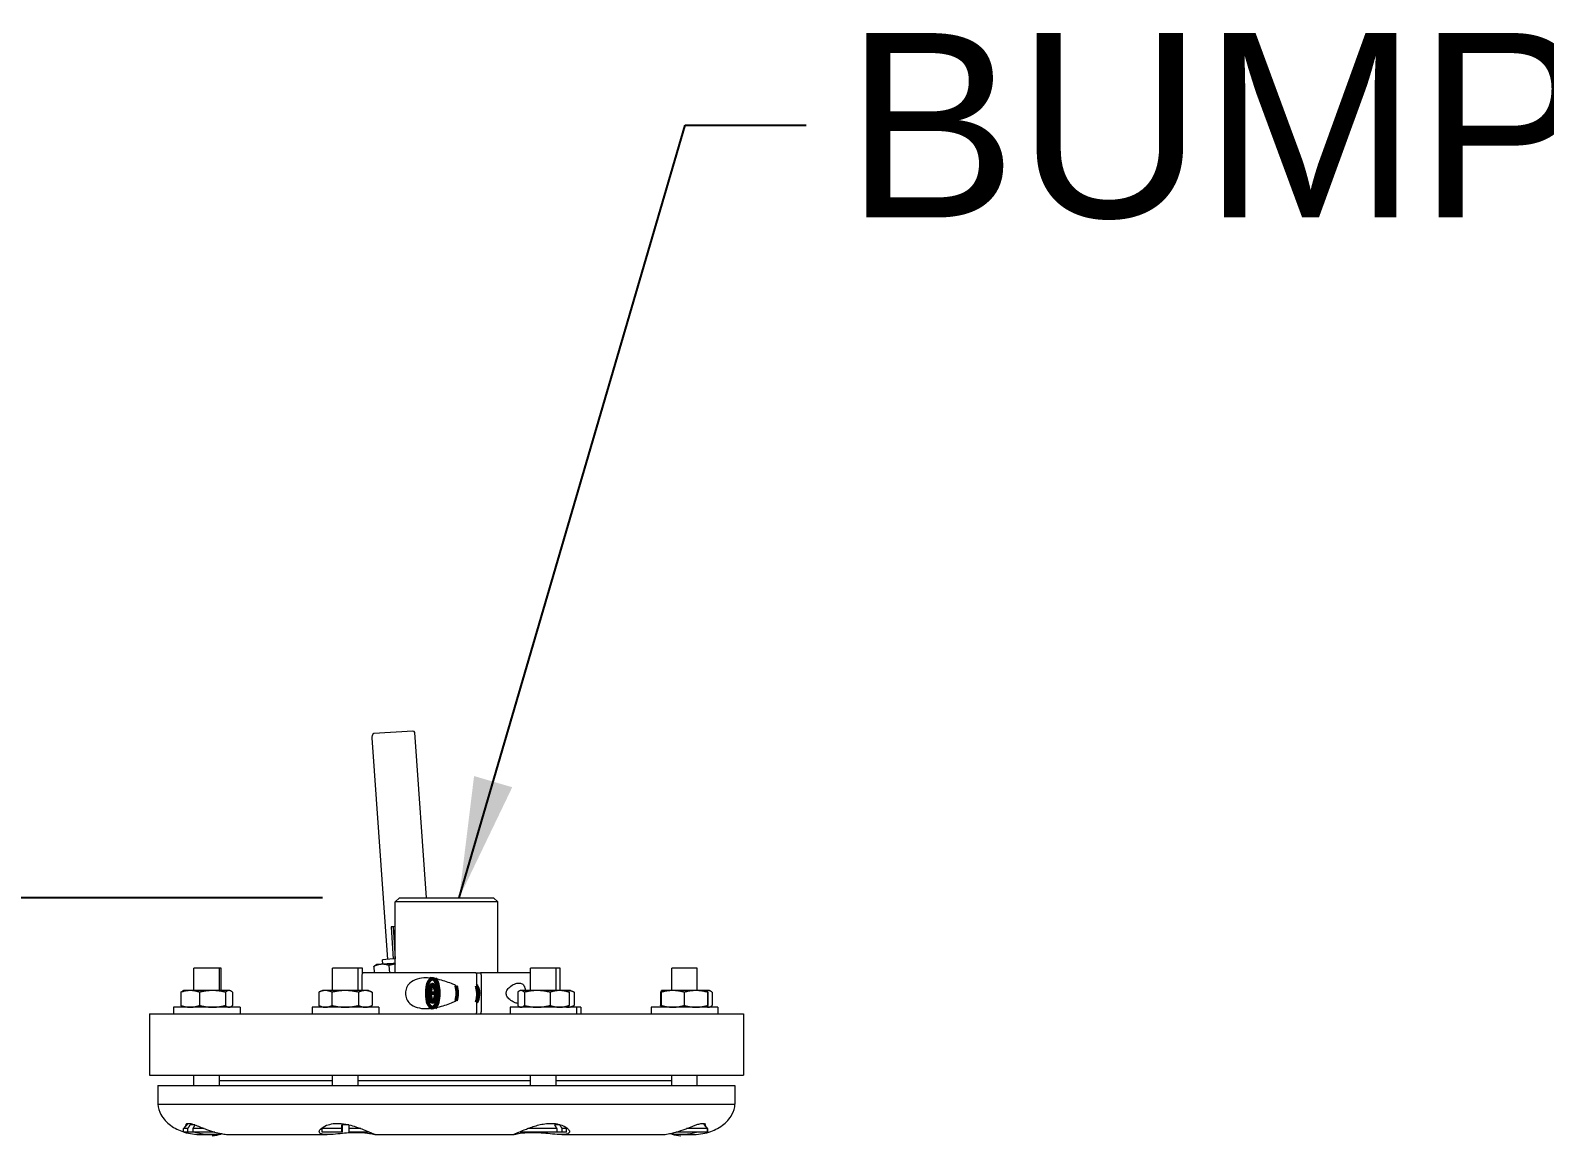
# Model space of a CAD drawing. Header units: inches. Extents: x 19 to 503, y 7 to 322.
# Drawn here: x 385.02 to 403.5, y 148.06 to 161.55 of the extents above; entities that cross this region are included whole.
import ezdxf

# ---------------------------------------------------------------- set-up
doc = ezdxf.new("R2010")
doc.units = ezdxf.units.IN
doc.header["$LTSCALE"] = 15
doc.header["$MEASUREMENT"] = 0
for name, color, linetype, lineweight in [('Dimension (ANSI)', 7, 'Continuous', 25), ('Symbol (ANSI)', 7, 'Continuous', 25), ('Visible (ANSI)', 7, 'Continuous', 50)]:
    doc.layers.add(name, color=color, linetype=linetype, lineweight=lineweight)
doc.styles.add('MEMCOR Medium', font='arial.ttf')
doc.dimstyles.new('Default (ANSI)', dxfattribs={"dimscale": 15, "dimtxt": 0.15, "dimasz": 0.098425, "dimexe": 0.125, "dimexo": 0.0625, "dimgap": 0.031496, "dimtad": 0, "dimtih": 1, "dimtoh": 1, "dimdec": 4, "dimrnd": 1e-08, "dimzin": 3, "dimdsep": 46, "dimlunit": 5, "dimtxsty": 'MEMCOR Medium', "dimcen": 0.09, "dimdle": 0.393701, "dimclrd": 256, "dimclre": 256, "dimclrt": 256, "dimadec": 0, "dimazin": 1, "dimtfac": 0.8, "dimtofl": 0, "dimtmove": 0, "dimatfit": 3, "dimfxl": 1, "dimfrac": 1, "dimtolj": 1, "dimtzin": 4, "dimlwd": -1, "dimlwe": -1, "dimarcsym": 0})
doc.dimstyles.new('Default (ANSI)$7', dxfattribs={"dimscale": 15, "dimtxt": 0.15, "dimasz": 0.098425, "dimexe": 0.125, "dimexo": 0.0625, "dimgap": 0.031496, "dimtad": 0, "dimtih": 1, "dimtoh": 1, "dimdec": 4, "dimrnd": 1e-08, "dimzin": 3, "dimdsep": 46, "dimlunit": 5, "dimtxsty": 'MEMCOR Medium', "dimcen": 0.09, "dimdle": 0.393701, "dimclrd": 256, "dimclre": 256, "dimclrt": 256, "dimadec": 0, "dimazin": 1, "dimtfac": 0.8, "dimtofl": 0, "dimtmove": 0, "dimatfit": 3, "dimfxl": 1, "dimfrac": 1, "dimtolj": 1, "dimtzin": 4, "dimlwd": -1, "dimlwe": -1, "dimarcsym": 0})

# ---------------------------------------------------------------- blocks, each defined once
blk = doc.blocks.new('*D25')
at = {"layer": 'Defpoints', "color": 0, "transparency": 16777216}
for p in [(389.524, 150.965), (322.574, 59.697), (369.936, 59.697)]:
    blk.add_point(p, dxfattribs=at)
at = {"layer": 'Dimension (ANSI)', "transparency": 16777216}
for p, q in [((388.587, 150.965), (320.699, 150.965)), ((322.574, 149.489), (322.574, 120.941)), ((322.574, 61.174), (322.574, 101.819)), ((368.999, 59.697), (320.699, 59.697))]:
    blk.add_line(p, q, dxfattribs=at)
for points in [[(322.328, 149.489), (322.82, 149.489), (322.574, 150.965)], [(322.328, 61.174), (322.82, 61.174), (322.574, 59.697)]]:
    blk.add_solid(points, dxfattribs=at)
at = {"layer": 'Dimension (ANSI)', "transparency": 16777216, "char_height": 2.25, "attachment_point": 5, "style": 'MEMCOR Medium'}
for s, insert in [('\\A1; \\fArial|b0|i0;91{\\H0.8x;\\S1#4;} in', (322.574, 113.675)), ('\\A1;[2318.2 mm]{\\P\\fArial|b0|i0;SHIPPING\\P\\fArial|b0|i0;HEIGHT\\P\\fArial|b0|i0;REF.}', (322.574, 104.114))]:
    blk.add_mtext(s, dxfattribs=dict(at, insert=insert))

msp = doc.modelspace()

# ---------------------------------------------------------------- linework, layer by layer
at = {"layer": 'Visible (ANSI)', "linetype": 'Continuous', "lineweight": 18}
for p, q in [((389.690421, 152.999588), (389.214388, 152.969139)), ((389.382193, 150.212665), (389.190346, 152.916623)), ((389.190526, 152.92121), (389.195074, 152.951411)), ((389.855535, 150.965384), (389.712581, 152.980228)), ((389.524082, 150.965384), (389.474082, 150.915384)), ((389.524082, 150.965384), (390.674082, 150.965384)), ((390.674082, 150.965384), (390.724082, 150.915384)), ((390.724082, 150.915384), (389.474082, 150.915384)), ((389.474082, 150.050385), (389.474082, 150.915384)), ((390.724082, 150.050385), (390.724082, 150.915384)), ((389.447666, 150.611398), (389.423944, 150.609572)), ((389.423944, 150.609572), (389.449072, 150.216991)), ((389.474082, 150.613088), (389.447666, 150.611398)), ((389.447666, 150.611398), (389.472813, 150.218522)), ((387.330066, 150.105384), (387.017566, 150.105384)), ((387.017566, 149.833385), (387.017566, 150.105384)), ((387.330066, 149.833385), (387.330066, 150.105384)), ((387.351139, 150.105384), (387.330066, 150.105384)), ((387.351139, 149.833385), (387.351139, 150.105384)), ((389.022575, 150.105384), (388.710075, 150.105384)), ((388.710075, 149.833385), (388.710075, 150.105384)), ((389.022575, 149.833385), (389.022575, 150.105384)), ((389.073448, 150.105384), (389.022575, 150.105384)), ((389.073448, 150.041173), (389.073448, 150.105384)), ((390.455392, 150.050385), (389.092832, 150.050385)), ((389.212747, 150.128632), (389.217756, 150.050385)), ((389.250183, 150.14987), (389.225661, 150.136466)), ((389.323059, 150.154678), (389.317929, 150.208427)), ((389.396838, 150.140618), (389.402614, 150.050385)), ((390.455392, 150.050385), (390.512557, 150.050385)), ((391.105332, 150.050385), (390.512557, 150.050385)), ((391.437215, 150.105384), (391.124715, 150.105384)), ((391.124715, 149.833385), (391.124715, 150.105384)), ((391.437215, 149.833385), (391.437215, 150.105384)), ((391.488088, 150.105384), (391.437215, 150.105384)), ((391.488088, 149.833385), (391.488088, 150.105384)), ((393.159524, 150.105384), (392.847024, 150.105384)), ((392.847024, 149.833385), (392.847024, 150.105384)), ((393.159524, 149.833385), (393.159524, 150.105384)), ((389.067832, 150.025385), (389.067832, 149.833385)), ((390.464964, 150.025385), (390.464964, 149.575385)), ((390.522129, 150.025385), (390.522129, 149.575385)), ((386.859122, 149.813078), (386.859122, 149.650692)), ((386.892316, 149.833385), (386.881692, 149.828431)), ((386.973036, 149.833385), (386.892316, 149.833385)), ((387.244298, 149.833385), (386.973036, 149.833385)), ((387.086951, 149.813078), (387.086951, 149.650692)), ((387.445078, 149.833385), (387.244298, 149.833385)), ((387.401646, 149.813078), (387.401646, 149.650692)), ((387.455316, 149.833385), (387.445078, 149.833385)), ((387.455316, 149.833385), (387.465941, 149.828431)), ((387.488511, 149.813078), (387.488511, 149.650692)), ((388.541289, 149.813078), (388.541289, 149.650692)), ((388.584825, 149.833385), (388.542894, 149.813832)), ((388.62132, 149.833385), (388.584825, 149.833385)), ((388.863868, 149.833385), (388.62132, 149.833385)), ((388.70135, 149.813078), (388.70135, 149.650692)), ((389.108873, 149.833385), (388.863868, 149.833385)), ((389.026386, 149.813078), (389.026386, 149.650692)), ((389.147825, 149.833385), (389.108873, 149.833385)), ((389.147825, 149.833385), (389.189756, 149.813832)), ((389.191361, 149.813078), (389.191361, 149.650692)), ((390.967739, 149.813078), (390.967739, 149.650692)), ((390.999465, 149.833385), (390.990204, 149.829066)), ((391.008432, 149.833385), (390.999465, 149.833385)), ((391.205738, 149.833385), (391.008432, 149.833385)), ((391.049125, 149.813078), (391.049125, 149.650692)), ((391.478271, 149.833385), (391.205738, 149.833385)), ((391.362351, 149.813078), (391.362351, 149.650692)), ((391.562465, 149.833385), (391.478271, 149.833385)), ((391.562465, 149.833385), (391.571727, 149.829066)), ((391.574387, 149.833385), (391.562465, 149.833385)), ((391.613338, 149.833385), (391.574387, 149.833385)), ((391.594192, 149.813078), (391.594192, 149.650692)), ((391.613338, 149.833385), (391.655269, 149.813832)), ((391.656874, 149.813078), (391.656874, 149.650692)), ((392.709652, 149.813078), (392.709652, 149.650692)), ((392.720367, 149.813078), (392.720367, 149.650692)), ((392.721774, 149.833385), (392.721764, 149.83338)), ((392.860402, 149.833385), (392.721774, 149.833385)), ((393.141892, 149.833385), (392.860402, 149.833385)), ((393.000438, 149.813078), (393.000438, 149.650692)), ((393.284764, 149.833385), (393.141892, 149.833385)), ((393.283345, 149.813078), (393.283345, 149.650692)), ((393.284774, 149.833385), (393.284764, 149.833385)), ((393.284774, 149.833385), (393.284785, 149.83338)), ((393.295609, 149.833385), (393.284774, 149.833385)), ((393.286182, 149.813078), (393.286182, 149.650692)), ((393.305847, 149.833385), (393.295609, 149.833385)), ((393.305847, 149.833385), (393.316471, 149.828431)), ((393.339041, 149.813078), (393.339041, 149.650692)), ((386.474082, 149.550385), (393.724082, 149.550385)), ((386.474082, 149.550385), (386.474082, 148.800385)), ((387.579816, 149.630385), (386.767816, 149.630385)), ((386.767816, 149.630385), (386.767816, 149.550385)), ((386.892316, 149.630385), (386.881692, 149.635339)), ((387.455316, 149.630385), (387.465941, 149.635339)), ((387.579816, 149.630385), (387.579816, 149.550385)), ((389.272325, 149.630385), (388.460325, 149.630385)), ((388.460325, 149.630385), (388.460325, 149.550385)), ((388.584825, 149.630385), (388.542894, 149.649938)), ((389.147825, 149.630385), (389.189756, 149.649938)), ((389.272325, 149.630385), (389.272325, 149.550385)), ((391.686965, 149.630385), (390.874965, 149.630385)), ((390.874965, 149.630385), (390.874965, 149.550385)), ((390.999465, 149.630385), (390.990204, 149.634703)), ((391.562465, 149.630385), (391.571727, 149.634703)), ((391.613338, 149.630385), (391.655269, 149.649938)), ((391.686965, 149.630385), (391.686965, 149.550385)), ((391.737838, 149.630385), (391.686965, 149.630385)), ((391.737838, 149.630385), (391.737838, 149.550385)), ((393.409274, 149.630385), (392.597274, 149.630385)), ((392.597274, 149.630385), (392.597274, 149.550385)), ((392.721774, 149.630385), (392.721764, 149.63039)), ((393.284774, 149.630385), (393.284785, 149.63039)), ((393.305847, 149.630385), (393.316471, 149.635339)), ((393.409274, 149.630385), (393.409274, 149.550385)), ((393.724082, 149.550385), (393.724082, 148.800385)), ((386.474082, 148.800385), (393.724082, 148.800385)), ((387.017566, 148.675384), (387.017566, 148.800385)), ((387.330066, 148.675384), (387.330066, 148.800385)), ((388.710075, 148.675384), (388.710075, 148.800385)), ((389.022575, 148.675384), (389.022575, 148.800385)), ((391.124715, 148.675384), (391.124715, 148.800385)), ((391.437215, 148.675384), (391.437215, 148.800385)), ((392.847024, 148.675384), (392.847024, 148.800385)), ((393.159524, 148.675384), (393.159524, 148.800385)), ((386.579082, 148.675384), (393.619082, 148.675384)), ((386.579082, 148.675384), (386.579082, 148.447187)), ((387.330066, 148.736206), (388.710075, 148.736206)), ((389.022575, 148.736206), (391.124715, 148.736206)), ((391.437215, 148.736206), (392.847024, 148.736206)), ((393.619082, 148.675384), (393.619082, 148.447187)), ((386.579082, 148.447187), (393.619082, 148.447187)), ((386.945028, 148.212939), (386.889816, 148.149425)), ((387.028922, 148.193384), (386.971649, 148.193384)), ((388.90621, 148.193384), (388.822213, 148.193384)), ((391.480662, 148.193384), (391.420749, 148.193384)), ((393.232172, 148.212814), (393.249061, 148.193384)), ((393.249061, 148.193384), (393.24507, 148.193384)), ((386.944043, 148.149425), (386.889816, 148.149425)), ((386.889816, 148.105384), (386.889816, 148.149425)), ((386.944043, 148.105384), (386.889816, 148.105384)), ((386.944043, 148.105384), (386.944043, 148.149425)), ((387.002919, 148.105384), (386.944043, 148.105384)), ((387.002919, 148.149425), (387.002919, 148.105384)), ((387.142651, 148.149425), (387.002919, 148.149425)), ((387.274011, 148.105384), (387.002919, 148.105384)), ((387.103882, 148.075384), (387.219283, 148.075384)), ((387.219283, 148.075384), (387.234092, 148.075384)), ((387.455548, 148.075384), (388.644987, 148.075384)), ((388.601795, 148.171823), (388.582325, 148.149425)), ((388.821875, 148.149425), (388.582325, 148.149425)), ((388.582325, 148.105384), (388.582325, 148.149425)), ((388.821875, 148.105384), (388.582325, 148.105384)), ((388.821875, 148.105384), (388.821875, 148.149425)), ((388.826778, 148.105384), (388.821875, 148.105384)), ((388.826778, 148.149425), (388.826778, 148.105384)), ((388.905872, 148.149425), (388.905872, 148.105384)), ((389.053135, 148.149425), (388.905872, 148.149425)), ((389.150325, 148.105384), (388.905872, 148.105384)), ((389.150325, 148.105384), (389.150325, 148.110784)), ((389.225549, 148.075384), (390.92248, 148.075384)), ((390.996965, 148.105384), (390.996965, 148.112003)), ((391.447878, 148.105384), (390.996965, 148.105384)), ((391.447878, 148.149425), (391.090154, 148.149425)), ((391.447878, 148.105384), (391.447878, 148.149425)), ((391.507791, 148.105384), (391.447878, 148.105384)), ((391.507254, 148.075384), (392.717637, 148.075384)), ((391.507791, 148.149425), (391.507791, 148.105384)), ((391.564965, 148.149425), (391.507791, 148.149425)), ((391.564965, 148.105384), (391.507791, 148.105384)), ((391.546992, 148.170101), (391.564965, 148.149425)), ((391.564965, 148.105384), (391.564965, 148.149425)), ((393.283774, 148.105384), (392.897511, 148.105384)), ((392.964071, 148.075384), (393.094282, 148.075384)), ((393.283774, 148.149425), (393.029281, 148.149425)), ((393.283774, 148.105384), (393.283774, 148.149425)), ((393.284507, 148.105384), (393.283774, 148.105384)), ((393.284507, 148.149425), (393.284507, 148.105384))]:
    msp.add_line(p, q, dxfattribs=at)
at = {"layer": 'Visible (ANSI)'}
for p, q in [((389.897333, 149.961942), (389.904987, 149.971043)), ((389.966896, 149.800385), (389.884042, 149.800385)), ((389.897333, 149.638828), (389.904987, 149.629726))]:
    msp.add_line(p, q, dxfattribs=at)
at = {"layer": 'Visible (ANSI)', "linetype": 'Continuous', "lineweight": 18}
for centre, radius, start, end in [((389.691753, 152.978751), 0.02088, 4.0583682, 93.6598701), ((389.211173, 152.918101), 0.02088, 171.4359098, 184.0583682), ((389.215721, 152.948302), 0.02088, 93.6598701, 171.4359098), ((389.092832, 150.025385), 0.025, 90, 180), ((391.105332, 150.025385), 0.025, 39.1630349, 90), ((386.867594, 148.462384), 0.288913, 183.0153263, 209.3417204), ((393.330569, 148.462384), 0.288913, 330.6582796, 356.9846737), ((386.981215, 148.526254), 0.419254, 209.3417204, 233.6149039), ((393.216948, 148.526254), 0.419254, 306.3850961, 330.6582796), ((387.055406, 148.626939), 0.544322, 233.6149039, 252.289212), ((387.103882, 148.785762), 0.710378, 253.2893255, 270), ((387.215457, 148.480071), 0.418848, 273.528454, 289.10183), ((392.982706, 148.480071), 0.418848, 252.011788, 266.471546), ((393.094282, 148.785762), 0.710378, 270, 286.9731481), ((393.142757, 148.626939), 0.544322, 286.9731481, 306.3850961)]:
    msp.add_arc(centre, radius, start, end, dxfattribs=at)
for centre, major_axis, ratio, start_param, end_param in [((389.739182, 150.18117), (-0.488999, -0.0313), 0.00055745, 5.811414129, 6.281989851), ((389.739182, 150.18117), (0.488999, 0.0313), 0.00055745, 2.143728119, 2.669822003), ((389.735725, 150.235169), (-0.417797, -0.026742), 0.00055745, 5.38908261, 6.283202727), ((390.444574, 149.800385), (0, -0.125), 0.382683432, 0.440344306, 2.701248348)]:
    msp.add_ellipse(centre, major_axis=major_axis, ratio=ratio, start_param=start_param, end_param=end_param, dxfattribs=at)
at = {"layer": 'Visible (ANSI)'}
msp.add_ellipse((389.925469, 149.800385), major_axis=(0, 0.1775), ratio=0.382683432, dxfattribs=at)
for centre, major_axis, start_param, end_param in [((389.925469, 149.800385), (0, -0.108253), 3.665191429, 4.71238898), ((389.925469, 149.800385), (0, 0.108253), 5.759586532, 6.806784083), ((389.934708, 149.800385), (0, 0.1875), 0.220819982, 0.427078586), ((389.925469, 149.800385), (0, 0.108253), 4.71238898, 5.759586532), ((389.934708, 149.800385), (0, 0.1875), 3.477898399, 5.946879562), ((390.156439, 149.800385), (0, -0.1875), 1.066072649, 2.075520005), ((389.925469, 149.800385), (0, -0.108253), 4.71238898, 5.759586532), ((389.925469, 149.800385), (0, -0.108253), 5.759586532, 6.806784083), ((389.925469, 149.800385), (0, 0.108253), 3.665191429, 4.71238898), ((389.934708, 149.800385), (0, -0.1875), 5.856106721, 6.062365325)]:
    msp.add_ellipse(centre, major_axis=major_axis, ratio=0.382683432, start_param=start_param, end_param=end_param, dxfattribs=at)
at = {"layer": 'Visible (ANSI)', "linetype": 'Continuous', "lineweight": 18}
for points, weights in [([(389.30359, 150.153413), (389.259389, 150.150535), (389.212747, 150.128632)], [1, 1.0562990584, 1.07162109099]), ([(389.212747, 150.128632), (389.219274, 150.132974), (389.225661, 150.136466)], [1.07162109099, 1.06838794082, 1.06333022529]), ([(389.396838, 150.140618), (389.347792, 150.15629), (389.30359, 150.153413)], [1.07162109099, 1.0562990584, 1]), ([(389.474082, 150.157587), (389.436331, 150.150683), (389.396838, 150.140618)], [1.05264137071, 1.06545229951, 1.07162109099]), ([(386.973036, 149.833385), (386.920169, 149.833385), (386.859122, 149.813078)], [1, 1.0379548493, 1]), ([(386.859122, 149.813078), (386.871009, 149.823449), (386.881692, 149.828431)], [1, 1.01903065952, 1.01897727532]), ([(387.086951, 149.813078), (387.025904, 149.833385), (386.973036, 149.833385)], [1, 1.0379548493, 1]), ([(387.244298, 149.833385), (387.171273, 149.833385), (387.086951, 149.813078)], [1, 1.0379548493, 1]), ([(387.401646, 149.813078), (387.317324, 149.833385), (387.244298, 149.833385)], [1, 1.0379548493, 1]), ([(387.445078, 149.833385), (387.424921, 149.833385), (387.401646, 149.813078)], [1, 1.0379548493, 1]), ([(387.488511, 149.813078), (387.465236, 149.833385), (387.445078, 149.833385)], [1, 1.0379548493, 1]), ([(388.62132, 149.833385), (388.584177, 149.833385), (388.541289, 149.813078)], [1, 1.0379548493, 1]), ([(388.70135, 149.813078), (388.658462, 149.833385), (388.62132, 149.833385)], [1, 1.0379548493, 1]), ([(388.863868, 149.833385), (388.788443, 149.833385), (388.70135, 149.813078)], [1, 1.0379548493, 1]), ([(389.026386, 149.813078), (388.939293, 149.833385), (388.863868, 149.833385)], [1, 1.0379548493, 1]), ([(389.108873, 149.833385), (389.070591, 149.833385), (389.026386, 149.813078)], [1, 1.0379548493, 1]), ([(389.191361, 149.813078), (389.147156, 149.833385), (389.108873, 149.833385)], [1, 1.0379548493, 1]), ([(389.189756, 149.813832), (389.190556, 149.813459), (389.191361, 149.813078)], [1.00134783282, 1.00068632708, 1]), ([(391.008432, 149.833385), (390.989546, 149.833385), (390.967739, 149.813078)], [1, 1.0379548493, 1]), ([(391.049125, 149.813078), (391.027317, 149.833385), (391.008432, 149.833385)], [1, 1.0379548493, 1]), ([(391.205738, 149.833385), (391.133053, 149.833385), (391.049125, 149.813078)], [1, 1.0379548493, 1]), ([(391.362351, 149.813078), (391.278422, 149.833385), (391.205738, 149.833385)], [1, 1.0379548493, 1]), ([(391.478271, 149.833385), (391.424472, 149.833385), (391.362351, 149.813078)], [1, 1.0379548493, 1]), ([(391.594192, 149.813078), (391.53207, 149.833385), (391.478271, 149.833385)], [1, 1.0379548493, 1]), ([(391.574387, 149.833385), (391.568857, 149.833385), (391.56331, 149.832991)], [1, 1.00531032451, 1.00913469679]), ([(391.571727, 149.829066), (391.582334, 149.82412), (391.594192, 149.813078)], [1.01888705873, 1.02028697131, 1]), ([(391.656874, 149.813078), (391.612669, 149.833385), (391.574387, 149.833385)], [1, 1.0379548493, 1]), ([(391.655269, 149.813832), (391.65607, 149.813459), (391.656874, 149.813078)], [1.00134783282, 1.00068632708, 1]), ([(392.709652, 149.813078), (392.715353, 149.818052), (392.720729, 149.821758)], [1, 1.0090383393, 1.01377200719]), ([(392.720502, 149.816555), (392.71514, 149.814903), (392.709652, 149.813078)], [1.00602302446, 1.00329810217, 1]), ([(392.720367, 149.813078), (392.721115, 149.833077), (392.721764, 149.83338)], [1, 1.03735902917, 1.00117293374]), ([(392.860402, 149.833385), (392.795412, 149.833385), (392.720367, 149.813078)], [1, 1.0379548493, 1]), ([(393.000438, 149.813078), (392.925393, 149.833385), (392.860402, 149.833385)], [1, 1.0379548493, 1]), ([(393.141892, 149.833385), (393.076243, 149.833385), (393.000438, 149.813078)], [1, 1.0379548493, 1]), ([(393.283345, 149.813078), (393.207541, 149.833385), (393.141892, 149.833385)], [1, 1.0379548493, 1]), ([(393.284764, 149.833385), (393.284105, 149.833385), (393.283345, 149.813078)], [1, 1.0379548493, 1]), ([(393.286182, 149.813078), (393.285422, 149.833385), (393.284764, 149.833385)], [1, 1.0379548493, 1]), ([(393.295609, 149.833385), (393.290383, 149.833385), (393.285107, 149.832112)], [1, 1.00957055719, 1.01431456038]), ([(393.339041, 149.813078), (393.315766, 149.833385), (393.295609, 149.833385)], [1, 1.0379548493, 1]), ([(386.859122, 149.650692), (386.920169, 149.630385), (386.973036, 149.630385)], [1, 1.0379548493, 1]), ([(386.881692, 149.635339), (386.871009, 149.640321), (386.859122, 149.650692)], [1.01897727532, 1.01903065952, 1]), ([(386.973036, 149.630385), (387.025904, 149.630385), (387.086951, 149.650692)], [1, 1.0379548493, 1]), ([(387.086951, 149.650692), (387.171273, 149.630385), (387.244298, 149.630385)], [1, 1.0379548493, 1]), ([(387.244298, 149.630385), (387.317324, 149.630385), (387.401646, 149.650692)], [1, 1.0379548493, 1]), ([(387.401646, 149.650692), (387.424921, 149.630385), (387.445078, 149.630385)], [1, 1.0379548493, 1]), ([(387.445078, 149.630385), (387.465236, 149.630385), (387.488511, 149.650692)], [1, 1.0379548493, 1]), ([(388.541289, 149.650692), (388.584177, 149.630385), (388.62132, 149.630385)], [1, 1.0379548493, 1]), ([(388.62132, 149.630385), (388.658462, 149.630385), (388.70135, 149.650692)], [1, 1.0379548493, 1]), ([(388.70135, 149.650692), (388.788443, 149.630385), (388.863868, 149.630385)], [1, 1.0379548493, 1]), ([(388.863868, 149.630385), (388.939293, 149.630385), (389.026386, 149.650692)], [1, 1.0379548493, 1]), ([(389.026386, 149.650692), (389.070591, 149.630385), (389.108873, 149.630385)], [1, 1.0379548493, 1]), ([(389.108873, 149.630385), (389.147156, 149.630385), (389.191361, 149.650692)], [1, 1.0379548493, 1]), ([(389.191361, 149.650692), (389.190556, 149.650311), (389.189756, 149.649938)], [1, 1.00068632708, 1.00134783282]), ([(390.967739, 149.650692), (390.989546, 149.630385), (391.008432, 149.630385)], [1, 1.0379548493, 1]), ([(391.008432, 149.630385), (391.027317, 149.630385), (391.049125, 149.650692)], [1, 1.0379548493, 1]), ([(391.049125, 149.650692), (391.133053, 149.630385), (391.205738, 149.630385)], [1, 1.0379548493, 1]), ([(391.205738, 149.630385), (391.278422, 149.630385), (391.362351, 149.650692)], [1, 1.0379548493, 1]), ([(391.362351, 149.650692), (391.424472, 149.630385), (391.478271, 149.630385)], [1, 1.0379548493, 1]), ([(391.478271, 149.630385), (391.53207, 149.630385), (391.594192, 149.650692)], [1, 1.0379548493, 1]), ([(391.56331, 149.630779), (391.568857, 149.630385), (391.574387, 149.630385)], [1.00913469679, 1.00531032451, 1]), ([(391.594192, 149.650692), (391.582334, 149.63965), (391.571727, 149.634703)], [1, 1.02028697131, 1.01888705873]), ([(391.574387, 149.630385), (391.612669, 149.630385), (391.656874, 149.650692)], [1, 1.0379548493, 1]), ([(391.656874, 149.650692), (391.65607, 149.650311), (391.655269, 149.649938)], [1, 1.00068632708, 1.00134783282]), ([(392.720729, 149.642012), (392.715353, 149.645717), (392.709652, 149.650692)], [1.01377200719, 1.0090383393, 1]), ([(392.709652, 149.650692), (392.71514, 149.648866), (392.720502, 149.647214)], [1, 1.00329810217, 1.00602302446]), ([(392.721764, 149.63039), (392.721115, 149.630692), (392.720367, 149.650692)], [1.00117293374, 1.03735902917, 1]), ([(392.720367, 149.650692), (392.795412, 149.630385), (392.860402, 149.630385)], [1, 1.0379548493, 1]), ([(392.860402, 149.630385), (392.925393, 149.630385), (393.000438, 149.650692)], [1, 1.0379548493, 1]), ([(393.000438, 149.650692), (393.076243, 149.630385), (393.141892, 149.630385)], [1, 1.0379548493, 1]), ([(393.141892, 149.630385), (393.207541, 149.630385), (393.283345, 149.650692)], [1, 1.0379548493, 1]), ([(393.283345, 149.650692), (393.284105, 149.630385), (393.284764, 149.630385)], [1, 1.0379548493, 1]), ([(393.284764, 149.630385), (393.285422, 149.630385), (393.286182, 149.650692)], [1, 1.0379548493, 1]), ([(393.285107, 149.631658), (393.290383, 149.630385), (393.295609, 149.630385)], [1.01431456038, 1.00957055719, 1]), ([(393.295609, 149.630385), (393.315766, 149.630385), (393.339041, 149.650692)], [1, 1.0379548493, 1]), ([(386.944043, 148.149425), (386.958842, 148.173031), (386.971649, 148.193384)], [1, 1.00267954782, 1]), ([(387.030227, 148.19291), (387.017547, 148.172758), (387.002919, 148.149425)], [1.00006147459, 1.00264844961, 1]), ([(388.821875, 148.149425), (388.822056, 148.173031), (388.822213, 148.193384)], [1, 1.00267954782, 1]), ([(388.82644, 148.193384), (388.826596, 148.173031), (388.826778, 148.149425)], [1, 1.00267954782, 1]), ([(388.90621, 148.193384), (388.906053, 148.173031), (388.905872, 148.149425)], [1, 1.00267954782, 1]), ([(391.447878, 148.149425), (391.433335, 148.173031), (391.420749, 148.193384)], [1, 1.00267954782, 1]), ([(391.480662, 148.193384), (391.493248, 148.173031), (391.507791, 148.149425)], [1, 1.00267954782, 1]), ([(393.283774, 148.149425), (393.263026, 148.173031), (393.24507, 148.193384)], [1, 1.00267954782, 1]), ([(393.245803, 148.193384), (393.263759, 148.173031), (393.284507, 148.149425)], [1, 1.00267954782, 1])]:
    msp.add_rational_spline(points, weights, degree=2, dxfattribs=at)
for points, knots in [([(390.455392, 150.050385), (390.456574, 150.050385), (390.457964, 150.049662), (390.460147, 150.0473), (390.461326, 150.045243), (390.462996, 150.040879), (390.463783, 150.037801), (390.464687, 150.0321), (390.464964, 150.02847), (390.464964, 150.025385)], [-0.09406290579, -0.09406290579, -0.09406290579, -0.09406290579, -0.07053808378, -0.07053808378, -0.04701910848, -0.04701910848, -0.02350684953, -0.02350684953, 0, 0, 0, 0]), ([(390.522129, 150.025385), (390.522129, 150.02847), (390.521852, 150.0321), (390.520948, 150.037801), (390.520161, 150.040879), (390.518491, 150.045243), (390.517312, 150.0473), (390.515129, 150.049662), (390.513739, 150.050385), (390.512557, 150.050385)], [0, 0, 0, 0, 0.02350684953, 0.02350684953, 0.04701910848, 0.04701910848, 0.07053808378, 0.07053808378, 0.09406290579, 0.09406290579, 0.09406290579, 0.09406290579]), ([(390.219245, 149.891053), (390.205279, 149.897994), (390.19131, 149.904372), (390.128364, 149.931566), (390.072167, 149.951061), (389.958435, 149.979321), (389.900853, 149.987885), (389.813462, 149.987885), (389.776118, 149.984077), (389.707241, 149.963608), (389.6757, 149.946888), (389.635611, 149.908804), (389.621498, 149.889789), (389.602512, 149.84696), (389.597622, 149.823136), (389.597622, 149.777633), (389.602512, 149.75381), (389.621498, 149.71098), (389.635611, 149.691965), (389.6757, 149.653882), (389.707241, 149.637161), (389.776118, 149.616693), (389.813462, 149.612885), (389.900853, 149.612885), (389.958435, 149.621448), (390.072167, 149.649708), (390.128364, 149.669204), (390.19131, 149.696398), (390.205279, 149.702776), (390.219245, 149.709716)], [-4.007818025, -4.007818025, -4.007818025, -4.007818025, -3.897581578, -3.897581578, -3.484023367, -3.484023367, -3.070465157, -3.070465157, -2.797479847, -2.797479847, -2.524494538, -2.524494538, -2.351127951, -2.351127951, -2.177761365, -2.177761365, -2.004394778, -2.004394778, -1.831028192, -1.831028192, -1.558042883, -1.558042883, -1.285057573, -1.285057573, -0.871499362, -0.871499362, -0.457941152, -0.457941152, -0.347704705, -0.347704705, -0.347704705, -0.347704705]), ([(390.967726, 149.676673), (390.95559, 149.678534), (390.942485, 149.682394), (390.909386, 149.6965), (390.888976, 149.708673), (390.858852, 149.734579), (390.845001, 149.7491), (390.833993, 149.770605), (390.83166, 149.776214), (390.828444, 149.788127), (390.827593, 149.794448), (390.827593, 149.800385), (390.827593, 149.806322), (390.828444, 149.812642), (390.83166, 149.824556), (390.833993, 149.830165), (390.845001, 149.85167), (390.858852, 149.86619), (390.888976, 149.892096), (390.909386, 149.90427), (390.948665, 149.921009), (390.967552, 149.925385), (390.983772, 149.925385)], [-0.6537031, -0.6537031, -0.6537031, -0.6537031, -0.488866219, -0.488866219, -0.248335279, -0.248335279, -0.090481263, -0.090481263, -0.045240631, -0.045240631, 0, 0, 0, 0.045240631, 0.045240631, 0.090481263, 0.090481263, 0.248335279, 0.248335279, 0.488866219, 0.488866219, 0.72939716, 0.72939716, 0.72939716, 0.72939716]), ([(390.983772, 149.925385), (390.996506, 149.925385), (391.009536, 149.922658), (391.032396, 149.90866), (391.042252, 149.897393), (391.05423, 149.872003), (391.058289, 149.859576), (391.06176, 149.841558), (391.062413, 149.837507), (391.062962, 149.833375)], [-1.9483176361, -1.9483176361, -1.9483176361, -1.9483176361, -1.7594745373, -1.7594745373, -1.5706314385, -1.5706314385, -1.4547444182, -1.4547444182, -1.4225204018, -1.4225204018, -1.4225204018, -1.4225204018]), ([(390.464964, 149.575385), (390.464964, 149.5723), (390.464687, 149.568669), (390.463783, 149.562969), (390.462996, 149.55989), (390.461326, 149.555527), (390.460147, 149.553469), (390.457964, 149.551107), (390.456574, 149.550385), (390.455392, 149.550385)], [-0.37625350238, -0.37625350238, -0.37625350238, -0.37625350238, -0.35274665284, -0.35274665284, -0.32923439389, -0.32923439389, -0.3057154186, -0.3057154186, -0.28219059658, -0.28219059658, -0.28219059658, -0.28219059658]), ([(390.512557, 149.550385), (390.513739, 149.550385), (390.515129, 149.551107), (390.517312, 149.553469), (390.518491, 149.555527), (390.520161, 149.55989), (390.520948, 149.562969), (390.521852, 149.568669), (390.522129, 149.5723), (390.522129, 149.575385)], [0.28219059658, 0.28219059658, 0.28219059658, 0.28219059658, 0.3057154186, 0.3057154186, 0.32923439389, 0.32923439389, 0.35274665284, 0.35274665284, 0.37625350238, 0.37625350238, 0.37625350238, 0.37625350238]), ([(386.920901, 148.188734), (386.920019, 148.194881), (386.921256, 148.200248), (386.928481, 148.209164), (386.935229, 148.212169), (386.953672, 148.213619), (386.964844, 148.212339), (386.995976, 148.205105), (387.017339, 148.197779), (387.041544, 148.188734)], [-0.8535301079, -0.8535301079, -0.8535301079, -0.8535301079, -0.6739316263, -0.6739316263, -0.4624536577, -0.4624536577, -0.2648034271, -0.2648034271, -0.0002117128, -0.0002117128, -0.0002117128, -0.0002117128]), ([(388.636938, 148.188734), (388.65977, 148.197804), (388.686323, 148.205145), (388.745933, 148.213525), (388.77842, 148.21426), (388.852434, 148.207868), (388.893302, 148.199551), (388.933387, 148.188734)], [-0.8534072618, -0.8534072618, -0.8534072618, -0.8534072618, -0.5884840509, -0.5884840509, -0.3164411296, -0.3164411296, 0, 0, 0, 0]), ([(391.209478, 148.188734), (391.232247, 148.194881), (391.255325, 148.200248), (391.305461, 148.209164), (391.332283, 148.212169), (391.382878, 148.213619), (391.406274, 148.212339), (391.458035, 148.205105), (391.484883, 148.197779), (391.508078, 148.188734)], [-0.8535301079, -0.8535301079, -0.8535301079, -0.8535301079, -0.6739316263, -0.6739316263, -0.4624536577, -0.4624536577, -0.2648034271, -0.2648034271, -0.0002117128, -0.0002117128, -0.0002117128, -0.0002117128]), ([(393.131563, 148.188734), (393.148287, 148.194881), (393.163731, 148.200248), (393.194074, 148.209164), (393.208269, 148.212169), (393.231004, 148.213619), (393.239646, 148.212339), (393.254234, 148.205105), (393.258112, 148.197779), (393.257399, 148.188734)], [-0.8535301079, -0.8535301079, -0.8535301079, -0.8535301079, -0.6739316263, -0.6739316263, -0.4624536577, -0.4624536577, -0.2648034271, -0.2648034271, -0.0002117128, -0.0002117128, -0.0002117128, -0.0002117128]), ([(387.219283, 148.075384), (387.212611, 148.075384), (387.205895, 148.075465), (387.167481, 148.076435), (387.136329, 148.079209), (387.075813, 148.089345), (387.047914, 148.09667), (387.023629, 148.105385)], [-0.5544741269, -0.5544741269, -0.5544741269, -0.5544741269, -0.5029201571, -0.5029201571, -0.2611375595, -0.2611375595, -0.0091248321, -0.0091248321, -0.0091248321, -0.0091248321]), ([(387.041544, 148.188734), (387.061388, 148.181319), (387.083135, 148.172653), (387.126401, 148.155644), (387.147701, 148.147359), (387.201984, 148.127421), (387.236122, 148.115869), (387.270588, 148.106327)], [-0.6769256708, -0.6769256708, -0.6769256708, -0.6769256708, -0.4606748166, -0.4606748166, -0.2728986872, -0.2728986872, -0.0000638683, -0.0000638683, -0.0000638683, -0.0000638683]), ([(387.360691, 148.085264), (387.341011, 148.08287), (387.320146, 148.080573), (387.273191, 148.076744), (387.246605, 148.075384), (387.219283, 148.075384)], [-0.9471784362, -0.9471784362, -0.9471784362, -0.9471784362, -0.765579916, -0.765579916, -0.5544741269, -0.5544741269, -0.5544741269, -0.5544741269]), ([(387.234092, 148.075384), (387.247515, 148.075384), (387.260854, 148.075711), (387.298828, 148.077397), (387.322539, 148.079382), (387.344807, 148.081693)], [-2.352656407, -2.352656407, -2.352656407, -2.352656407, -2.2552571829, -2.2552571829, -2.0719108359, -2.0719108359, -2.0719108359, -2.0719108359]), ([(387.270588, 148.106327), (387.296658, 148.09911), (387.322582, 148.092775), (387.371633, 148.082968), (387.394225, 148.07953), (387.429884, 148.076046), (387.443517, 148.075384), (387.455548, 148.075384)], [-2.8715444606, -2.8715444606, -2.8715444606, -2.8715444606, -2.678099034, -2.678099034, -2.4912401766, -2.4912401766, -2.352656407, -2.352656407, -2.352656407, -2.352656407]), ([(388.547909, 148.106327), (388.54531, 148.116863), (388.551416, 148.129851), (388.579235, 148.15921), (388.60456, 148.175873), (388.636938, 148.188734)], [-0.6791885463, -0.6791885463, -0.6791885463, -0.6791885463, -0.3762374464, -0.3762374464, 0, 0, 0, 0]), ([(388.644987, 148.075384), (388.639643, 148.075384), (388.634449, 148.075466), (388.605984, 148.076441), (388.58707, 148.079215), (388.558396, 148.089532), (388.550161, 148.097198), (388.547909, 148.106327)], [-0.5543775652, -0.5543775652, -0.5543775652, -0.5543775652, -0.5025520758, -0.5025520758, -0.2610341553, -0.2610341553, 0, 0, 0, 0]), ([(389.225549, 148.075384), (389.222816, 148.075384), (389.216497, 148.076523), (389.191501, 148.081259), (389.167297, 148.086005), (389.114908, 148.092973), (389.090857, 148.095428), (389.043591, 148.098244), (389.021015, 148.098905), (388.973947, 148.098827), (388.949485, 148.09808), (388.893823, 148.095064), (388.862406, 148.092478), (388.791593, 148.085848), (388.752242, 148.081596), (388.69015, 148.076696), (388.666364, 148.075384), (388.644987, 148.075384)], [-2.470544209, -2.470544209, -2.470544209, -2.470544209, -2.264844122, -2.264844122, -1.922940451, -1.922940451, -1.688304823, -1.688304823, -1.495611917, -1.495611917, -1.301742311, -1.301742311, -1.063056641, -1.063056641, -0.761670158, -0.761670158, -0.554377565, -0.554377565, -0.554377565, -0.554377565]), ([(388.933387, 148.188734), (388.960564, 148.1814), (388.987427, 148.172844), (389.037052, 148.15559), (389.06013, 148.146906), (389.111337, 148.12689), (389.138537, 148.115649), (389.161135, 148.106327)], [-0.6769017275, -0.6769017275, -0.6769017275, -0.6769017275, -0.4630145632, -0.4630145632, -0.2665479126, -0.2665479126, 0, 0, 0, 0]), ([(389.161135, 148.106327), (389.181988, 148.097725), (389.198876, 148.090409), (389.221366, 148.080041), (389.227018, 148.077012), (389.227103, 148.075546), (389.226582, 148.075384), (389.225549, 148.075384)], [-3.0595435043, -3.0595435043, -3.0595435043, -3.0595435043, -2.7980869875, -2.7980869875, -2.548233905, -2.548233905, -2.470544209, -2.470544209, -2.470544209, -2.470544209]), ([(390.92248, 148.075384), (390.921634, 148.075384), (390.921042, 148.075465), (390.919186, 148.076435), (390.923552, 148.079209), (390.944601, 148.089531), (390.961742, 148.097198), (390.983443, 148.106327)], [-0.5544741269, -0.5544741269, -0.5544741269, -0.5544741269, -0.5029201571, -0.5029201571, -0.2611375595, -0.2611375595, -0.0000887065, -0.0000887065, -0.0000887065, -0.0000887065]), ([(391.507254, 148.075384), (391.496727, 148.075384), (391.485526, 148.075711), (391.43979, 148.077982), (391.402096, 148.081742), (391.327999, 148.08905), (391.291854, 148.092557), (391.234379, 148.096536), (391.212706, 148.097667), (391.174185, 148.098802), (391.157196, 148.098976), (391.122943, 148.098616), (391.105762, 148.098029), (391.065968, 148.09576), (391.044083, 148.093716), (390.989933, 148.087144), (390.962859, 148.082075), (390.933673, 148.076744), (390.925945, 148.075384), (390.92248, 148.075384)], [-2.352656407, -2.352656407, -2.352656407, -2.352656407, -2.255257183, -2.255257183, -1.974496331, -1.974496331, -1.718901157, -1.718901157, -1.561726283, -1.561726283, -1.43340495, -1.43340495, -1.295892433, -1.295892433, -1.101200593, -1.101200593, -0.765579916, -0.765579916, -0.554474127, -0.554474127, -0.554474127, -0.554474127]), ([(390.983443, 148.106327), (391.00853, 148.116881), (391.039614, 148.129896), (391.115275, 148.159256), (391.161909, 148.175891), (391.209478, 148.188734)], [-0.6792556919, -0.6792556919, -0.6792556919, -0.6792556919, -0.3757831363, -0.3757831363, -0.0000653418, -0.0000653418, -0.0000653418, -0.0000653418]), ([(391.601119, 148.106327), (391.599793, 148.09911), (391.594717, 148.092775), (391.576549, 148.082968), (391.563957, 148.07953), (391.535848, 148.076046), (391.522233, 148.075384), (391.507254, 148.075384)], [-2.8715444606, -2.8715444606, -2.8715444606, -2.8715444606, -2.678099034, -2.678099034, -2.4912401766, -2.4912401766, -2.352656407, -2.352656407, -2.352656407, -2.352656407]), ([(391.508078, 148.188734), (391.527096, 148.181319), (391.54376, 148.172653), (391.569542, 148.155644), (391.579441, 148.147359), (391.597482, 148.127421), (391.602871, 148.115869), (391.601119, 148.106327)], [-0.6769256708, -0.6769256708, -0.6769256708, -0.6769256708, -0.4606748166, -0.4606748166, -0.2728986872, -0.2728986872, -0.0000638683, -0.0000638683, -0.0000638683, -0.0000638683]), ([(392.717637, 148.075384), (392.721757, 148.075384), (392.726087, 148.075465), (392.751938, 148.076435), (392.777053, 148.079209), (392.835511, 148.089531), (392.867988, 148.097198), (392.90093, 148.106327)], [-0.5544741269, -0.5544741269, -0.5544741269, -0.5544741269, -0.5029201571, -0.5029201571, -0.2611375595, -0.2611375595, -0.0000887065, -0.0000887065, -0.0000887065, -0.0000887065]), ([(392.964071, 148.075384), (392.950648, 148.075384), (392.937309, 148.075711), (392.886159, 148.077982), (392.850735, 148.081742), (392.817856, 148.085723), (392.81658, 148.085878), (392.815311, 148.086033)], [-2.352656407, -2.352656407, -2.352656407, -2.352656407, -2.2552571829, -2.2552571829, -1.9744963314, -1.9744963314, -1.9631065781, -1.9631065781, -1.9631065781, -1.9631065781]), ([(392.90093, 148.106327), (392.939012, 148.116881), (392.97684, 148.129896), (393.055972, 148.159256), (393.096623, 148.175891), (393.131563, 148.188734)], [-0.6792556919, -0.6792556919, -0.6792556919, -0.6792556919, -0.3757831363, -0.3757831363, -0.0000653418, -0.0000653418, -0.0000653418, -0.0000653418]), ([(393.15867, 148.105385), (393.139934, 148.098558), (393.118879, 148.092557), (393.072407, 148.082968), (393.047528, 148.07953), (393.002437, 148.076046), (392.98317, 148.075384), (392.964071, 148.075384)], [-2.8630756599, -2.8630756599, -2.8630756599, -2.8630756599, -2.678099034, -2.678099034, -2.4912401766, -2.4912401766, -2.352656407, -2.352656407, -2.352656407, -2.352656407])]:
    msp.add_open_spline(points, degree=3, knots=knots, dxfattribs=at)
at = {"layer": 'Visible (ANSI)'}
for points, weights in [([(389.904756, 149.894135), (389.919402, 149.84726), (389.884042, 149.800385)], [1.19489831607, 1.37974972887, 1.19489831607]), ([(389.904756, 149.894135), (389.942628, 149.894135), (389.946182, 149.894135)], [1.19489831607, 1.34407473781, 1.25247826562]), ([(389.884042, 149.800385), (389.919402, 149.75351), (389.904756, 149.706635)], [1.19489831607, 1.37974972887, 1.19489831607]), ([(389.904756, 149.706635), (389.942628, 149.706635), (389.946182, 149.706635)], [1.19489831607, 1.34407473781, 1.25247826562]), ([(390.471627, 149.703156), (390.47541, 149.706741), (390.478753, 149.712932)], [0.96396897747, 0.958737515064, 0.966993164652])]:
    msp.add_rational_spline(points, weights, degree=2, dxfattribs=at)
for points, knots in [([(390.464963, 149.882763), (390.465332, 149.881816), (390.465696, 149.880856), (390.470769, 149.867102), (390.474505, 149.852354), (390.479503, 149.821176), (390.480767, 149.805106), (390.480988, 149.77266), (390.479886, 149.756614), (390.475457, 149.727813), (390.47222, 149.71523), (390.467163, 149.702243), (390.466084, 149.699748), (390.464964, 149.697421)], [16.4529970904, 16.4529970904, 16.4529970904, 16.4529970904, 16.4625260519, 16.4625260519, 16.5877265248, 16.5877265248, 16.7087310452, 16.7087310452, 16.8340242797, 16.8340242797, 16.9550490676, 16.9550490676, 16.9861831832, 16.9861831832, 16.9861831832, 16.9861831832]), ([(390.464964, 149.689911), (390.465061, 149.690066), (390.465158, 149.690221), (390.469959, 149.697978), (390.474106, 149.708214), (390.480728, 149.733274), (390.483051, 149.747998), (390.485297, 149.779149), (390.485309, 149.795213), (390.482895, 149.827676), (390.480378, 149.843744), (390.473548, 149.871162), (390.469594, 149.882639), (390.464965, 149.89236)], [15.5571451096, 15.5571451096, 15.5571451096, 15.5571451096, 15.5596351425, 15.5596351425, 15.6804374711, 15.6804374711, 15.8054905285, 15.8054905285, 15.9263106431, 15.9263106431, 16.0514555076, 16.0514555076, 16.1600124452, 16.1600124452, 16.1600124452, 16.1600124452])]:
    msp.add_open_spline(points, degree=3, knots=knots, dxfattribs=at)
for points, weights, knots in [([(390.492408, 149.79934), (390.492384, 149.799863), (390.492358, 149.800385), (390.490296, 149.842553), (390.476823, 149.87237), (390.471884, 149.883303), (390.465832, 149.890496)], [0.997988839176, 0.998980772473, 1, 0.923879532511, 1, 0.970677461735, 0.963945726671], [0.473596120628, 0.473596120628, 0.473596120628, 0.473684210526, 0.473684210526, 0.480263157895, 0.480263157895, 0.482797449161, 0.482797449161, 0.482797449161]), ([(390.478962, 149.722606), (390.479998, 149.72537), (390.480948, 149.728399), (390.490296, 149.758217), (390.488234, 149.800385), (390.486472, 149.83642), (390.475967, 149.864431)], [0.98520850072, 0.99169902486, 1, 0.923879532511, 1, 0.934221380304, 0.982126424197], [0.46638782565, 0.46638782565, 0.46638782565, 0.46710526316, 0.46710526316, 0.47368421053, 0.47368421053, 0.47936933164, 0.47936933164, 0.47936933164])]:
    msp.add_rational_spline(points, weights, degree=2, knots=knots, dxfattribs=at)
for points in [[(390.469913, 149.880602), (390.47193, 149.875207), (390.473947, 149.869816), (390.475967, 149.864431)], [(390.478962, 149.722606), (390.476948, 149.717236), (390.474935, 149.711856), (390.472922, 149.706472)]]:
    msp.add_open_spline(points, degree=3, dxfattribs=at)
at = {"layer": 'Visible (ANSI)', "linetype": 'Continuous', "lineweight": 18}
for points in [[(386.921458, 148.185825), (386.921223, 148.186814), (386.921038, 148.187784), (386.920901, 148.188734)], [(393.257399, 148.188734), (393.257223, 148.186511), (393.256778, 148.184176), (393.256061, 148.18175)]]:
    msp.add_open_spline(points, degree=3, dxfattribs=at)

# ---------------------------------------------------------------- texts
at = {"layer": 'Symbol (ANSI)', "insert": (394.962118, 161.516846), "char_height": 2.25000007, "width": 26.90739425, "attachment_point": 1, "style": 'MEMCOR Medium'}
msp.add_mtext('\\fArial|b0|i0;BUMP ASSEMBLY', dxfattribs=at)

# ---------------------------------------------------------------- dimensions: what is measured, and where the dimension line sits
at = {"layer": 'Dimension (ANSI)'}
dim = msp.add_linear_dim(base=(322.573859, 59.697384), p1=(389.524082, 150.965384), p2=(369.936431, 59.697384), angle=90, text=' \\fArial|b0|i0;<> in\\X[2318.2 mm]{\\P\\fArial|b0|i0;SHIPPING\\P\\fArial|b0|i0;HEIGHT\\P\\fArial|b0|i0;REF.}', dimstyle='Default (ANSI)', override={"dimgap": 0.031496, "dimdec": 4, "dimpost": '', "dimtol": 0, "dimlim": 0, "dimtp": 0, "dimtm": 0, "dimtdec": 2, "dimatfit": 1}, dxfattribs=at)
dim.commit()
dim.dimension.update_dxf_attribs({"geometry": '*D25', "text_midpoint": (322.573859, 111.379821), "dimtype": 160})

# ---------------------------------------------------------------- leaders
at = {"layer": 'Symbol (ANSI)', "annotation_type": 0, "has_hookline": 1, "hookline_direction": 0, "text_width": 26.645465}
msp.add_leader([(390.253793, 150.965384), (393.013299, 160.391846), (394.489677, 160.391846)], dimstyle='Default (ANSI)$7', override={"dimtad": 0}, dxfattribs=at)

doc.saveas('drawing.dxf')
